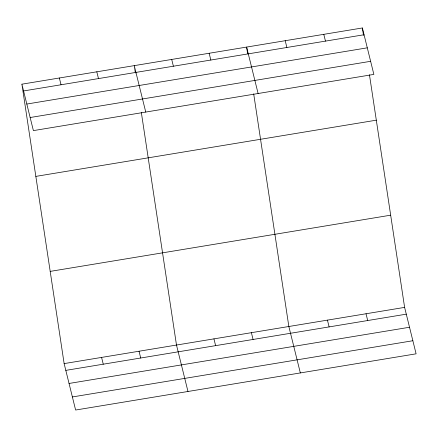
<?xml version="1.0" encoding="UTF-8"?>
<svg xmlns="http://www.w3.org/2000/svg" width="438" height="438" viewBox="0 0 438 438"><rect width="100%" height="100%" fill="white"/><g stroke="black" fill="none" stroke-linecap="round" stroke-linejoin="round"><path stroke-width="0.66" d="M21.9 84.178L362.379 27.966L373.866 74.4L33.392 130.612L21.9 84.178L64.134 363.6L75.621 410.034L416.1 353.822L404.608 307.388L369.448 74.739M23.575 90.951L364.055 34.744M26.817 104.041L367.29 47.83M30.151 117.521L370.63 61.309M35.839 176.388L376.313 120.176M50.195 271.39L390.674 215.184M64.134 363.6L404.608 307.388M65.809 370.378L406.283 314.166M69.045 383.464L409.525 327.252M72.385 396.948L412.859 340.737M323.791 34.339L325.467 41.112M366.02 313.761L367.701 320.534M285.204 40.707L286.879 47.485M327.432 320.134L329.113 326.907M258.108 93.508L246.616 47.08L247.623 53.759M300.337 372.935L288.845 326.502L253.684 93.852M209.161 53.261L210.837 60.039M251.396 332.688L253.071 339.461M171.712 59.448L173.388 66.22M213.941 338.87L215.616 345.642M145.75 112.057L134.258 65.629L135.369 72.976M187.979 391.484L176.492 345.051L141.326 112.402M96.803 71.81L98.479 78.588M139.038 351.238L140.713 358.01M59.354 77.997L61.03 84.769M101.583 357.419L103.258 364.192M362.379 27.966L363.491 35.319"/></g></svg>
